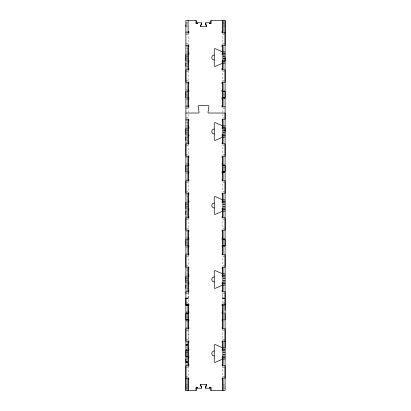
<?xml version="1.0" encoding="UTF-8"?>
<svg xmlns="http://www.w3.org/2000/svg" width="411" height="411" viewBox="0 0 411 411"><rect width="100%" height="100%" fill="white"/><g stroke="black" fill="none" stroke-linecap="round" stroke-linejoin="round"><path stroke-width="0.31" stroke-dasharray="2.06 1.54" d="M188.115 339.65L188.115 330.28M188.115 292.427L188.115 297.975L185.895 297.975M188.115 298.329L188.115 298.638L185.895 298.638M224.55 293.29L222.885 293.29L222.885 297.975L224.55 297.975M222.885 298.237L224.55 298.237M188.115 298.658L188.115 298.073L185.895 298.011M187.524 90.893L187.005 91.422L187.005 97.613L187.524 98.167M187.524 164.873L187.005 165.402L187.005 171.593L187.524 172.147M187.524 238.853L187.005 239.382L187.005 245.573L187.524 246.127M187.524 312.833L187.005 313.362L187.005 319.553L187.524 320.107M185.895 22.769L187.56 22.769M222.885 22.769L224.55 22.769M185.895 23.509L187.56 23.509M222.885 23.509L224.55 23.509M185.895 24.989L187.56 24.989M223.44 24.989L225.105 24.989M185.895 26.468L187.56 26.468M223.44 26.468L225.105 26.468M185.895 31.4L187.56 31.4M185.895 34.36L188.855 34.36L188.855 32.88M224.55 34.36L222.885 34.36L222.885 44.717M185.895 43.73L188.855 43.73L188.855 44.717M222.885 43.73L224.55 43.73M185.895 46.69L187.56 46.69M186.45 48.637L188.115 48.637M186.45 51.992L187.673 51.992M186.45 53.903L188.115 53.903M186.45 54.458L187.673 54.458M186.486 56.43L187.673 56.43M223.44 57.54L224.55 57.54M186.486 58.65L187.673 58.65M186.45 60.623L187.673 60.623M186.45 61.177L188.115 61.177M185.895 63.089L187.673 63.089M186.45 66.443L188.115 66.443M186.45 68.39L187.56 68.39M185.895 71.35L188.855 71.35L188.855 69.87M224.55 71.35L222.885 71.35L222.885 81.707M185.895 80.72L188.855 80.72L188.855 81.707M222.885 80.72L224.55 80.72M186.45 83.68L187.56 83.68M185.895 89.968L187.56 89.968M186.45 90.893L188.115 90.893M222.885 90.893L225.105 90.965M225.105 91.001L222.885 91.037L225.105 91.108M222.885 91.17L225.105 91.206M222.885 91.232L225.105 91.268M222.885 91.376L225.105 91.36M186.45 91.448L188.115 91.448M222.145 91.448L225.105 91.448M223.44 94.53L224.55 94.53M186.45 97.613L187.673 97.613M222.885 97.638L225.105 97.613M222.885 97.674L225.105 97.648M222.885 97.741L225.105 97.803M222.885 97.828L225.105 97.895M222.885 97.962L225.105 97.962M225.105 98.024L222.885 98.07L225.105 98.137M186.45 98.167L188.115 98.167M222.885 98.167L225.105 98.167M185.895 99.092L187.56 99.092M185.895 105.38L187.56 105.38M185.895 108.34L188.855 108.34L188.855 106.86M224.55 108.34L222.885 108.34L222.885 117.71L224.55 117.71M185.895 117.71L188.855 117.71M185.895 120.67L187.56 120.67M186.45 122.617L188.115 122.617M185.895 125.972L188.855 125.972M186.45 127.883L188.115 127.883M186.45 128.438L187.673 128.438M186.45 128.931L187.56 128.931M186.486 130.41L188.855 130.41M223.44 131.52L224.55 131.52M186.486 132.63L187.673 132.63M186.45 134.603L187.673 134.603M186.45 135.157L188.115 135.157M185.895 137.069L188.855 137.069M186.45 140.423L188.115 140.423M185.895 142.37L187.56 142.37M185.895 145.33L188.855 145.33L188.855 144.343M224.55 145.33L222.885 145.33L222.885 154.7L224.55 154.7M185.895 154.7L188.855 154.7L188.855 156.18M185.895 157.66L187.56 157.66M185.895 163.948L187.56 163.948M186.45 164.873L188.115 164.873M222.885 164.883L225.105 164.873M222.885 164.965L225.105 165.017L222.885 165.078M222.885 165.16L225.105 165.176M222.885 165.263L225.105 165.212M225.105 165.314L222.885 165.34L225.105 165.402M185.895 165.428L187.673 165.428M223.44 167.154L225.105 167.154M185.895 171.593L187.673 171.593M222.145 171.593L225.105 171.593M222.885 171.706L225.105 171.695L222.885 171.757M222.885 171.875L225.105 171.849M222.885 171.962L225.105 171.942M222.885 172.05L225.105 171.993M222.885 172.122L225.105 172.106M186.45 172.147L188.115 172.147M222.885 172.147L225.105 172.142M185.895 173.072L187.56 173.072M186.45 179.36L187.56 179.36M185.895 182.32L188.855 182.32L188.855 181.333M224.55 182.32L222.885 182.32L222.885 191.69L224.55 191.69M185.895 191.69L188.855 191.69L188.855 193.17M185.895 194.65L187.56 194.65M186.45 196.597L188.115 196.597M186.45 199.952L187.673 199.952M186.45 201.863L188.115 201.863M185.895 202.418L187.673 202.418M186.486 204.39L187.673 204.39M186.486 206.61L188.855 206.61M186.45 208.583L187.673 208.583M186.45 209.137L188.115 209.137M185.895 211.049L187.673 211.049M186.45 214.403L188.115 214.403M185.895 216.35L187.56 216.35M185.895 219.31L188.855 219.31L188.855 218.323M224.55 219.31L222.885 219.31L222.885 228.68L224.55 228.68M186.45 228.68L188.855 228.68L188.855 230.16M186.45 231.64L187.56 231.64M185.895 237.928L187.56 237.928M186.45 238.853L188.115 238.853M222.885 238.878L225.105 238.863M222.885 239.007L225.105 238.935M222.885 239.094L225.105 239.048M222.885 239.14L225.105 239.13M222.885 239.228L225.105 239.243M222.885 239.294L225.105 239.294M185.895 239.408L187.673 239.408M222.145 239.408L225.105 239.397M185.895 245.573L188.855 245.573M222.145 245.573L225.105 245.573M222.885 245.66L224.55 245.634M222.885 245.763L224.55 245.763L222.885 245.855M224.55 245.891L222.885 245.942L225.105 246.019M222.885 246.091L225.105 246.097M186.45 246.127L188.115 246.127M222.885 246.117L225.105 246.122M185.895 247.052L187.56 247.052M185.895 253.34L187.56 253.34M185.895 256.3L188.855 256.3L188.855 254.82M224.55 256.3L222.885 256.3L222.885 265.67L224.55 265.67M185.895 265.67L188.855 265.67L188.855 267.15M186.45 268.63L187.56 268.63M186.45 270.577L188.115 270.577M186.45 273.932L187.673 273.932M186.45 275.843L188.115 275.843M185.895 276.398L187.673 276.398M186.486 278.37L187.673 278.37M186.486 280.59L188.855 280.59M186.45 282.562L187.673 282.562M186.45 283.117L188.115 283.117M185.895 285.029L187.673 285.029M186.45 288.378L188.115 288.378M186.45 290.33L187.56 290.33M185.895 293.29L188.855 293.29L188.855 291.81M222.885 298.026L224.55 298.042M185.895 298.124L188.115 298.124M222.885 298.165L224.55 298.129M185.895 298.206L188.115 298.283L185.895 298.268M222.885 298.268L224.55 298.283M185.895 298.386L188.115 298.401M222.885 298.371L224.55 298.407M185.895 298.458L188.115 298.478M224.55 298.52L222.885 298.499L224.55 298.54M185.895 298.576L188.115 298.576M222.885 298.679L224.55 298.658M222.885 298.74L224.55 298.761M185.895 298.776L188.115 298.797M222.885 298.838L224.55 298.838M185.895 302.66L188.855 302.66M222.885 302.66L224.735 302.66M186.45 304.71L187.56 304.69M186.45 304.808L187.56 304.787M186.45 304.926L187.56 304.926M186.45 304.998L187.56 304.998M186.45 305.049L187.56 305.049M186.45 305.168L187.56 305.152M222.885 305.183L224.55 305.168M186.45 305.229L187.56 305.229M222.885 305.209L224.55 305.373M185.895 305.286L187.56 305.301M185.895 305.373L188.115 305.373M186.45 305.62L187.56 305.62M185.895 311.908L187.56 311.908M185.895 312.863L187.56 312.894M222.885 312.833L224.55 312.833M185.895 312.915L187.56 312.982M185.895 313.048L187.56 313.038M185.895 313.146L187.56 313.131M185.895 313.223L187.56 313.223M185.895 313.3L187.56 313.3M185.895 313.372L187.673 313.388M223.327 313.388L224.55 313.388M185.895 319.578L187.673 319.553M223.327 319.553L225.105 319.553M185.895 319.588L187.56 319.65M185.895 319.717L187.56 319.717M185.895 319.779L187.56 319.83M185.895 319.876L187.56 319.892M185.895 319.943L187.56 319.984M185.895 320.025L187.56 320.035M185.895 320.107L187.56 320.107M222.885 320.107L224.55 320.107M185.895 321.032L187.56 321.032M185.895 327.32L187.56 327.32M185.895 330.28L188.855 330.28L188.855 329.293M222.885 330.28L224.735 330.28M185.895 339.65L188.855 339.65M222.885 339.65L224.735 339.65M186.45 342.61L187.56 342.61M185.895 344.582L187.56 344.577L185.895 344.634M185.895 344.716L187.56 344.747M185.895 344.947L187.56 344.947M185.895 345.076L187.56 345.076M185.895 345.142L187.56 345.142M185.895 345.25L187.56 345.25M185.895 347.912L187.673 347.912M185.895 349.853L187.56 349.889M185.895 349.91L187.56 349.936M185.895 350.038L187.56 350.028M185.895 350.11L187.56 350.11M185.895 350.157L187.56 350.223M185.895 350.352L187.673 350.378M185.895 352.35L187.673 352.35M186.486 354.57L187.673 354.57M185.895 356.553L187.673 356.543M185.895 356.656L187.56 356.656M185.895 356.707L187.56 356.717M185.895 356.794L187.56 356.82M185.895 356.866L187.56 356.882M187.56 356.979L185.895 356.974L187.56 357.041M185.895 357.097L187.56 357.087M185.895 359.009L187.673 359.009M185.895 361.685L187.56 361.685M186.45 361.865L187.56 361.865M185.895 361.932L187.56 361.932M185.895 362.05L187.56 362.05M185.895 362.122L187.56 362.122M185.895 362.199L187.56 362.199M185.895 362.271L187.56 362.307L185.895 362.317M186.45 364.31L187.56 364.31M185.895 367.27L188.855 367.27L188.855 365.79M222.885 367.27L224.735 367.27M185.895 376.64L188.855 376.64M222.885 376.64L224.735 376.64M186.45 379.6L187.56 379.6M185.895 384.532L187.56 384.532M222.885 384.532L224.55 384.532M185.895 386.011L187.56 386.011M222.885 386.011L224.55 386.011M185.895 387.491L187.56 387.491M223.255 387.491L224.735 387.491M185.895 388.231L187.56 388.231M223.255 388.231L224.735 388.231M222.885 293.29L222.885 304.51M222.885 328.8L222.885 341.13M222.885 365.79L222.885 378.12M188.115 32.88L188.115 45.21M188.115 71.103L188.115 80.967M188.115 106.86L188.115 117.957M188.115 144.343L188.115 154.947M188.115 181.333L188.115 193.17M188.115 218.323L188.115 228.927M188.115 255.313L188.115 265.917M188.115 292.303L188.115 304.14M188.115 329.293L188.115 341.13M188.115 366.283L188.115 378.12M187.005 55.074L187.005 60.006M187.005 129.054L187.005 133.986M187.005 203.034L187.005 207.966M187.005 277.014L187.005 281.946M187.005 351.004L187.005 355.936L187.005 351.004M187.56 344.829L185.895 344.829L187.56 344.886"/><path stroke-width="0.62" d="M185.895 293.29L185.895 20.55L196.129 20.55L196.129 23.509L197.609 23.509L197.609 22.769L201.308 22.769L201.308 24.989L200.568 24.989L200.568 26.468L206.486 26.468L206.486 24.989L205.747 24.989L205.747 22.769L209.446 22.769L209.446 23.509L210.925 23.509L210.925 20.55L225.105 20.55L225.105 390.45L210.925 390.45L210.925 387.491L209.446 387.491L209.446 388.231L205.747 388.231L205.747 386.011L206.486 386.011L206.486 384.532L200.568 384.532L200.568 386.011L201.308 386.011L201.308 388.231L197.609 388.231L197.609 387.491L196.129 387.491L196.129 390.45L185.895 390.45L185.895 365.79L188.855 365.79L188.855 364.31L188.115 364.31L188.115 358.022L188.855 358.022L188.855 356.543L188.115 356.543L188.115 350.378L188.855 350.378L188.855 348.898L188.115 348.898L188.115 342.61L188.855 342.61L188.855 341.13L185.895 341.13L185.895 328.8L188.855 328.8L188.855 327.32L188.115 327.32L188.115 321.032L188.855 321.032L188.855 319.553L188.115 319.553L188.033 313.095M185.895 362.307L185.895 359.009M185.895 356.543L185.895 350.378M185.895 319.553L185.895 313.388M185.895 288.322L185.895 285.029M185.895 282.562L185.895 276.398M185.895 245.573L185.895 239.408M185.895 214.342L185.895 211.049M185.895 208.583L185.895 202.418M185.895 171.593L185.895 165.428M185.895 140.362L185.895 137.069M185.895 134.603L185.895 128.438M185.895 97.613L185.895 91.448M185.895 66.382L185.895 63.089M185.895 60.623L185.895 54.458M185.895 26.468L185.895 24.989M185.895 304.998L185.895 305.183M185.895 304.828L185.895 304.551M185.895 304.808L185.895 291.81L188.855 291.81L188.855 290.33L188.115 290.33L188.115 284.042L188.855 284.042L188.855 282.562L188.115 282.562L188.115 276.398L188.855 276.398L188.855 274.918L188.115 274.918L188.115 268.63L188.855 268.63L188.855 267.15L185.895 267.15L185.895 254.82L188.855 254.82L188.855 253.34L188.115 253.34L188.115 247.052L188.855 247.052L188.855 245.573L188.115 245.598L188.033 239.115M188.115 239.397L188.855 239.408L188.855 237.928L188.115 237.928L188.115 231.64L188.855 231.64L188.855 230.16L185.895 230.16L185.895 217.83L188.855 217.83L188.855 216.35L188.115 216.35L188.115 210.062L188.855 210.062L188.855 208.583L188.115 208.583L188.115 202.418L188.855 202.418L188.855 200.938L188.115 200.938L188.115 194.65L188.855 194.65L188.855 193.17L185.895 193.17L185.895 180.84L188.855 180.84L188.855 179.36L188.115 179.36L188.115 173.072L188.855 173.072L188.855 171.593L188.115 171.618L188.033 165.135M185.895 106.86L188.855 106.86L188.855 105.38L188.115 105.38L188.115 99.092L188.855 99.092L188.855 97.613L188.115 97.638L188.115 91.437L188.855 91.448L188.855 89.968L188.115 89.968L188.115 83.68L188.855 83.68L188.855 82.2L185.895 82.2L185.895 69.87L188.855 69.87L188.855 68.39L188.115 68.39L188.115 62.102L188.855 62.102L188.855 60.623L188.115 60.623L188.115 54.458L188.855 54.458L188.855 52.978L188.115 52.978L188.115 46.69L188.855 46.69L188.855 45.21L185.895 45.21M188.115 304.808L188.115 304.551M188.115 304.998L188.115 305.183M196.129 23.509L196.129 20.55M197.609 23.509L197.609 22.769M200.568 386.011L200.568 384.532M200.568 26.468L200.568 24.989M205.747 388.231L205.747 386.011M205.747 24.989L205.747 22.769M209.446 23.509L209.446 22.769M210.925 23.509L210.925 20.55M225.105 106.86L222.145 106.86L222.145 105.38L222.885 105.38L222.885 99.092L222.145 99.092L222.145 97.613L222.885 97.613L222.885 91.448L222.145 91.448L222.145 89.968L222.885 89.968L222.885 83.68L222.145 83.68L222.145 82.2L225.105 82.2L225.105 69.87L222.145 69.87L222.145 68.39L222.885 68.39L222.885 63.089L225.105 63.089M225.105 51.992L222.885 51.992L222.885 46.69L222.145 46.69L222.145 45.21L225.105 45.21L225.105 20.55M225.105 32.88L222.145 32.88L222.145 31.4L222.885 31.4L222.885 20.55L222.885 32.88M225.105 359.009L222.885 359.009L222.885 364.31L222.145 364.31L222.145 365.79L225.105 365.79L225.105 378.12L222.145 378.12L222.145 379.6L222.885 379.6L222.885 390.45L222.885 378.12M222.885 356.748L222.145 356.543L222.145 358.022L222.885 358.022M225.105 347.912L222.885 347.912L222.885 342.61L222.145 342.61L222.145 341.13L225.105 341.13M222.885 319.758L222.885 313.388L222.145 313.388L222.145 311.908L222.885 311.908L222.885 305.62L222.145 305.62L222.145 304.14L225.105 304.14M225.105 285.029L222.885 285.029L222.885 290.33L222.145 290.33L222.145 291.81L225.105 291.81L225.105 310.305M222.885 282.573L222.145 282.562L222.145 284.042L222.885 284.042M225.105 273.932L222.885 273.932L222.885 268.63L222.145 268.63L222.145 267.15L225.105 267.15L225.105 254.82L222.145 254.82L222.145 253.34L222.885 253.34L222.885 247.052L222.145 247.052L222.145 245.573L222.885 245.573L222.885 239.408L222.145 239.408L222.145 237.928L222.885 237.928L222.885 231.64L222.145 231.64L222.145 230.16L225.105 230.16L225.105 217.83L222.145 217.83L222.145 216.35L222.885 216.35L222.885 211.049L225.105 211.049M222.885 208.598L222.145 208.583L222.145 210.062L222.885 210.062M225.105 199.952L222.885 199.952L222.885 194.65L222.145 194.65L222.145 193.17L225.105 193.17L225.105 180.84L222.145 180.84L222.145 179.36L222.885 179.36L222.885 173.072L222.145 173.072L222.145 171.593L222.885 171.593L222.885 165.428L222.145 165.428L222.145 163.948L222.885 163.948L222.885 157.66L222.145 157.66L222.145 156.18L225.105 156.18L225.105 143.85L222.145 143.85L222.145 142.37L222.885 142.37L222.885 137.069L225.105 137.069M222.885 134.618L222.145 134.603L222.145 136.082L222.885 136.082M225.105 125.972L222.885 125.972L222.885 120.67L222.145 120.67L222.145 119.19L225.105 119.19L225.105 113.41M222.885 54.458L222.145 54.458L222.145 52.978L222.885 52.978M225.105 347.295L225.105 328.8L222.145 328.8L222.145 327.32L222.885 327.32L222.885 321.032L222.145 321.032L222.145 319.553L222.885 319.553M225.105 319.758L225.105 313.388M225.105 245.573L225.105 239.408M225.105 171.593L225.105 165.428M225.105 131.52L225.105 128.438M225.105 97.613L225.105 91.448M225.105 60.638L225.105 57.54M188.115 319.578L188.033 319.845M188.115 97.638L188.033 97.905M188.115 171.618L188.033 171.885M188.115 245.598L188.033 245.865M222.885 63.089L215.287 66.382A0.74 0.74 0 0 1 214.254 65.703L214.254 49.382A0.74 0.74 0 0 1 215.287 48.698L222.885 51.992M222.885 137.069L215.287 140.362A0.74 0.74 0 0 1 214.254 139.683L214.254 123.357A0.74 0.74 0 0 1 215.287 122.678L222.885 125.972M222.885 211.049L215.287 214.342A0.74 0.74 0 0 1 214.254 213.663L214.254 197.337A0.74 0.74 0 0 1 215.287 196.658L222.885 199.952M222.885 285.029L215.287 288.322A0.74 0.74 0 0 1 214.254 287.638L214.254 271.317A0.74 0.74 0 0 1 215.287 270.638L222.885 273.932M222.885 359.009L215.287 362.302A0.74 0.74 0 0 1 214.254 361.618L214.254 345.297A0.74 0.74 0 0 1 215.287 344.618L222.885 347.912M188.115 31.4L188.855 31.4L188.855 32.88L185.895 32.88M188.115 53.471L188.855 53.471M222.885 53.471L225.105 53.471M222.885 54.951L225.105 54.951M222.885 56.43L225.105 56.43M222.885 58.65L225.105 58.65M222.885 60.129L225.105 60.129M222.885 60.638L222.145 60.623L222.145 62.102L222.885 62.102M188.115 61.609L188.855 61.609M222.885 61.609L225.105 61.609M185.895 113.025L198.338 113.025A0.74 0.74 0 0 0 199.068 112.167L198.123 106.49A0.74 0.74 0 0 1 198.852 105.627L208.202 105.627A0.74 0.74 0 0 1 208.932 106.49L207.987 112.167A0.74 0.74 0 0 0 208.716 113.025L225.105 113.025M185.895 119.19L188.855 119.19L188.855 120.67L188.115 120.67L188.115 126.958L188.855 126.958L188.855 128.438L188.115 128.438L188.115 134.603L188.855 134.603L188.855 136.082L188.115 136.082L188.115 142.37L188.855 142.37L188.855 143.85L185.895 143.85L185.895 156.18L188.855 156.18L188.855 157.66L188.115 157.66L188.115 163.948L188.855 163.948L188.855 165.428L188.115 165.417M222.885 126.958L222.145 126.958L222.145 128.438L222.885 128.438M188.115 127.451L188.855 127.451M222.885 127.451L225.105 127.451M222.885 128.931L225.105 128.931M222.885 130.41L225.105 130.41M222.885 132.63L225.105 132.63M222.885 134.109L225.105 134.109M188.115 135.589L188.855 135.589M222.885 135.589L225.105 135.589M222.885 200.938L222.145 200.938L222.145 202.418L222.885 202.418M188.115 201.431L188.855 201.431M222.885 201.431L225.105 201.431M222.885 202.911L225.105 202.911M222.885 204.39L225.105 204.39M222.885 206.61L225.105 206.61M222.885 208.089L225.105 208.089M188.115 209.569L188.855 209.569M222.885 209.569L225.105 209.569M222.885 274.918L222.145 274.918L222.145 276.398L222.885 276.398M188.115 275.411L188.855 275.411M222.885 275.411L225.105 275.411M222.885 276.891L225.105 276.891M222.885 278.37L225.105 278.37M222.885 280.59L225.105 280.59M222.885 282.069L225.105 282.069M188.115 283.549L188.855 283.549M222.885 283.549L225.105 283.549M185.895 304.14L188.855 304.14L188.855 305.62L188.115 305.62L188.115 311.908L188.855 311.908L188.855 313.388L188.115 313.377M222.885 348.898L222.145 348.898L222.145 350.378L222.885 350.378M188.115 349.391L188.855 349.391M222.885 349.391L225.105 349.391M222.885 350.871L225.105 350.871M222.885 352.35L225.105 352.35M222.885 354.57L225.105 354.57M222.885 356.049L225.105 356.049M188.115 357.529L188.855 357.529M222.885 357.529L225.105 357.529M185.895 378.12L188.855 378.12L188.855 379.6L188.115 379.6L188.115 390.45L188.115 378.12M188.033 91.155L188.115 91.422M188.115 304.566L188.115 304.828M185.895 298.658L185.895 298.191M222.885 45.21L222.885 69.87M222.885 82.2L222.885 106.86M222.885 119.19L222.885 143.85M222.885 156.18L222.885 180.84M222.885 193.17L222.885 217.83M222.885 230.16L222.885 254.82M222.885 267.15L222.885 291.81M222.885 304.14L222.885 328.8M222.885 341.13L222.885 365.79M222.145 31.4L222.145 32.88M222.145 45.21L222.145 46.69M222.145 68.39L222.145 69.87M222.145 82.2L222.145 83.68M222.145 89.968L222.145 91.448M222.145 97.613L222.145 99.092M222.145 105.38L222.145 106.86M210.925 387.491L210.925 390.45M209.446 387.491L209.446 388.231M206.486 24.989L206.486 26.468M206.486 384.532L206.486 386.011M201.308 22.769L201.308 24.989M201.308 386.011L201.308 388.231M197.609 387.491L197.609 388.231M196.129 387.491L196.129 390.45M188.115 20.55L188.115 32.88M188.115 45.21L188.115 69.87M188.115 82.2L188.115 106.86M188.115 119.19L188.115 143.85M188.115 156.18L188.115 180.84M188.115 193.17L188.115 217.83M188.115 230.16L188.115 254.82M188.115 267.15L188.115 291.81M188.115 304.14L188.115 328.8M188.115 341.13L188.115 365.79M185.895 297.975L185.895 390.45M214.254 355.926A2.466 2.466 0 0 1 211.788 353.46A2.466 2.466 0 0 1 214.254 350.994M214.254 281.946A2.466 2.466 0 0 1 211.788 279.48A2.466 2.466 0 0 1 214.254 277.014M214.254 207.966A2.466 2.466 0 0 1 211.788 205.5A2.466 2.466 0 0 1 214.254 203.034M214.254 133.986A2.466 2.466 0 0 1 211.788 131.52A2.466 2.466 0 0 1 214.254 129.054M214.254 60.006A2.466 2.466 0 0 1 211.788 57.54A2.466 2.466 0 0 1 214.254 55.074"/></g></svg>
